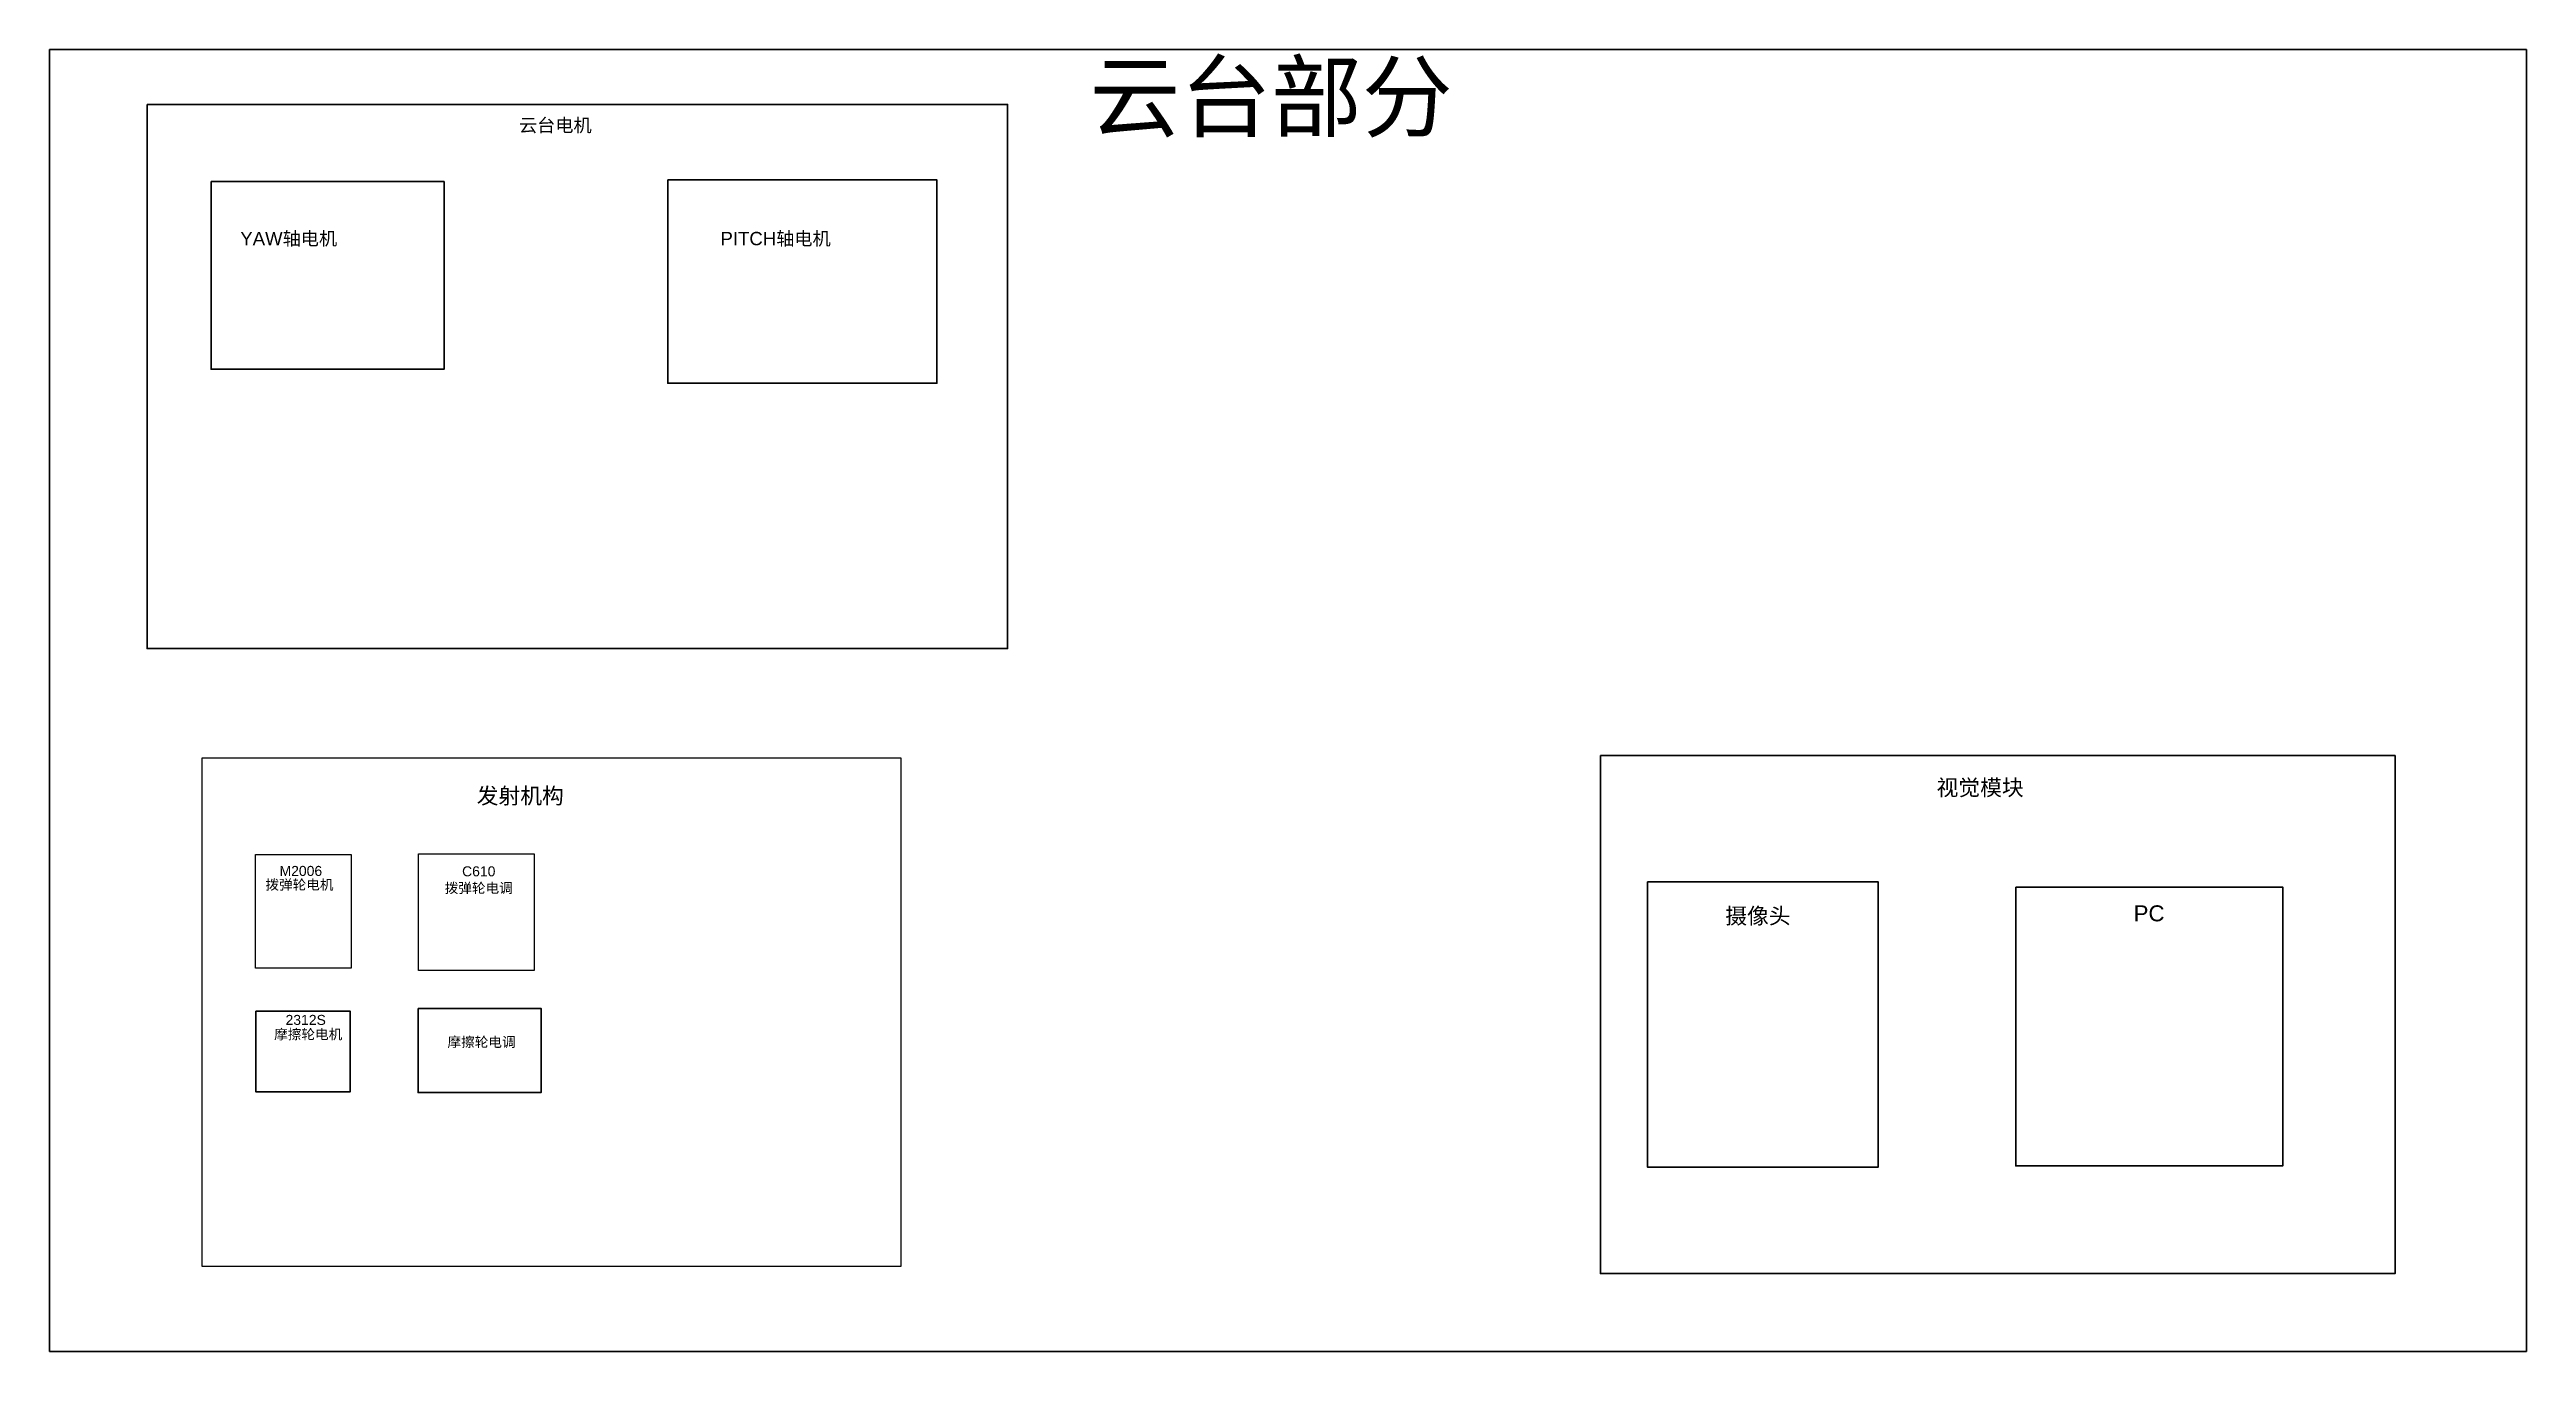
# Model space of a CAD drawing. Header units: inches. Extents: x -12 to 175, y 47 to 144.
import ezdxf

# ---------------------------------------------------------------- set-up
doc = ezdxf.new("R2010")
doc.units = ezdxf.units.IN
doc.header["$MEASUREMENT"] = 0
doc.styles.get("Standard").update_dxf_attribs({"font": 'arial.ttf'})

msp = doc.modelspace()

# ---------------------------------------------------------------- linework, layer by layer
at = {"color": 9, "lineweight": 30}
for points in [[(-11.64, 144.31), (174.53, 144.31), (174.53, 46.51), (-11.64, 46.51)], [(-4.3, 140.18), (60.37, 140.18), (60.37, 99.31), (-4.3, 99.31)], [(0.5, 134.39), (18.02, 134.39), (18.02, 120.29), (0.5, 120.29)], [(34.83, 134.51), (55.06, 134.51), (55.06, 119.24), (34.83, 119.24)], [(104.93, 91.27), (164.65, 91.27), (164.65, 52.36), (104.93, 52.36)], [(108.46, 81.78), (125.81, 81.78), (125.81, 60.36), (108.46, 60.36)], [(136.14, 81.39), (156.21, 81.39), (156.21, 60.45), (136.14, 60.45)], [(3.86, 72.07), (10.96, 72.07), (10.96, 66.02), (3.86, 66.02)], [(16.06, 72.28), (25.31, 72.28), (25.31, 65.95), (16.06, 65.95)]]:
    msp.add_lwpolyline(points, close=True, dxfattribs=at)
msp.add_lwpolyline([(-0.17, 91.1), (52.35, 91.1), (52.35, 52.89), (-0.17, 52.89)], close=True)
at = {"color": 9}
for points in [[(3.85, 83.83), (11.04, 83.83), (11.04, 75.3), (3.85, 75.3)], [(16.1, 83.89), (24.78, 83.89), (24.78, 75.12), (16.1, 75.12)]]:
    msp.add_lwpolyline(points, close=True, dxfattribs=at)

# ---------------------------------------------------------------- texts
at = {"color": 9, "lineweight": 30, "attachment_point": 1}
for s, width, gutter_width, heights, insert, char_height in [('{\\fSimSun|b0|i0|c134|p2;云台部分}', 78.4077, 1, [0], (66.54, 143.26), 5), ('{\\fSimSun|b0|i0|c134|p2;云台电机}', 28.8592, 1, [0.504], (23.65, 139.12), 1), ('YAW{\\fSimSun|b0|i0|c134|p2;轴电机}', 10.0789, 1, [0], (2.7, 130.61), 1), ('PITCH{\\fSimSun|b0|i0|c134|p2;轴电机}', 10.0789, 1, [0], (38.79, 130.61), 1), ('{\\fSimSun|b0|i0|c134|p2;视觉模块}', 44.2373, 1.5, [0], (130.19, 89.47), 1.2), ('{\\fSimSun|b0|i0|c134|p2;摄像头}', 9.8413, 1.5, [0], (114.31, 79.83), 1.2), ('PC', 11.5952, 1.5, [0], (145, 80.02), 1.2), ('\\pxqc;{\\fSimSun|b0|i0|c134|p2;摩擦轮电机}', 5.7515, 1.5, [0], (4.93, 70.71), 0.75), ('\\pxqc;2312S', 4.8124, 1.5, [0], (5.21, 71.79), 0.75), ('\\pxqc;{\\fSimSun|b0|i0|c134|p2;摩擦轮电调}', 5.3888, 1.5, [0], (18.14, 70.13), 0.75)]:
    msp.add_mtext_dynamic_manual_height_columns(s, width=width, gutter_width=gutter_width, heights=heights, dxfattribs=dict(at, insert=insert, char_height=char_height))
at = {"insert": (19.91, 88.85), "char_height": 1.2, "attachment_point": 1}
msp.add_mtext_dynamic_manual_height_columns('\\pxqc;{\\fSimSun|b0|i0|c134|p2;发射机构}', width=7.6647, gutter_width=1.5, heights=[3.996802888650564e-15], dxfattribs=at)
at = {"color": 1, "char_height": 0.75, "attachment_point": 1}
for s, width, insert in [('\\pxqc;{\\fSimSun|b0|i0|c134|p2;拨弹轮电机}', 5.6117, (4.34, 81.95)), ('M2006', 5.2177, (5.65, 82.98))]:
    msp.add_mtext_dynamic_manual_height_columns(s, width=width, gutter_width=1.5, heights=[0], dxfattribs=dict(at, insert=insert))
at = {"color": 9, "insert": (17.9, 82.95), "char_height": 0.75, "attachment_point": 1}
msp.add_mtext_dynamic_manual_height_columns('\\pxqc;C610\\P{\\fSimSun|b0|i0|c134|p2;拨弹轮电调}', width=5.4442, gutter_width=1.5, heights=[0], dxfattribs=at)

doc.saveas('drawing.dxf')
